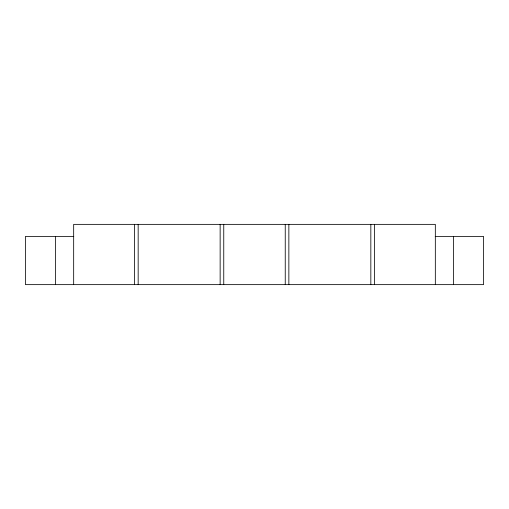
<?xml version="1.0" encoding="UTF-8"?>
<svg xmlns="http://www.w3.org/2000/svg" width="509" height="509" viewBox="0 0 509 509"><rect width="100%" height="100%" fill="white"/><g stroke="black" fill="none" stroke-linecap="round" stroke-linejoin="round"><path stroke-width="0.76" d="M73.767 236.418L25.45 236.418L25.45 284.639L483.55 284.639L483.55 236.418L435.233 236.418M453.411 236.418L453.411 284.639M435.329 284.639L435.329 224.361L73.671 224.361L73.671 284.639M374.452 224.361L374.452 284.639M370.832 224.361L370.832 284.639M288.858 224.361L288.858 284.639M285.244 224.361L285.244 284.639M223.756 224.361L223.756 284.639M220.142 224.361L220.142 284.639M138.168 224.361L138.168 284.639M134.548 224.361L134.548 284.639M55.589 236.418L55.589 284.639"/></g></svg>
